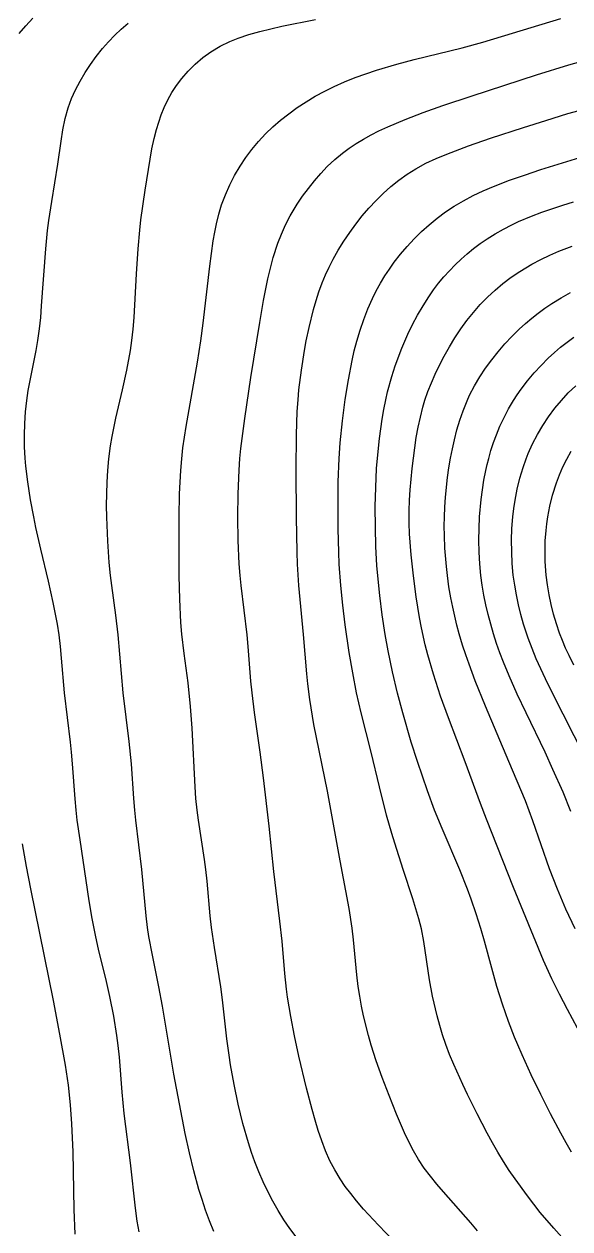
# Model space of a CAD drawing. Header units: metres. Extents: x 560466 to 562029, y 8123360 to 8125060.
# Drawn here: x 560820.7 to 560937, y 8124433.4 to 8124690.1 of the extents above; entities that cross this region are included whole.
import ezdxf

# ---------------------------------------------------------------- set-up
doc = ezdxf.new("R2010")
doc.units = ezdxf.units.M
doc.header["$MEASUREMENT"] = 0
doc.layers.add('Unknown_Line_Type', color=7, linetype='Continuous')

msp = doc.modelspace()

# ---------------------------------------------------------------- linework, layer by layer
at = {"layer": 'Unknown_Line_Type', "color": 18, "true_color": 0x000000}
for points in [[(560819.7, 8124688.02, 4165), (560821.1, 8124689.68, 4165), (560822.57, 8124691.29, 4165)], [(560861.17, 8124432.82, 4175), (560860.26, 8124435.06, 4175), (560859.42, 8124437.33, 4175), (560858.65, 8124439.61, 4175), (560857.99, 8124441.75, 4175), (560856.9, 8124445.7, 4175), (560855.95, 8124449.57, 4175), (560855.05, 8124453.72, 4175), (560853.81, 8124459.98, 4175), (560852.66, 8124466.33, 4175), (560850.19, 8124480.8, 4175), (560849.42, 8124484.94, 4175), (560848.07, 8124491.71, 4175), (560847.34, 8124495.63, 4175), (560847.03, 8124497.6, 4175), (560846.73, 8124500.06, 4175), (560845.83, 8124509.95, 4175), (560844.54, 8124520.44, 4175), (560844.32, 8124522.55, 4175), (560844.1, 8124525.03, 4175), (560843.59, 8124532.48, 4175), (560843.15, 8124537.22, 4175), (560841.85, 8124547.56, 4175), (560840.78, 8124559.95, 4175), (560840.26, 8124564.15, 4175), (560839.39, 8124570.45, 4175), (560839.13, 8124572.55, 4175), (560838.86, 8124575.32, 4175), (560838.55, 8124579.92, 4175), (560838.34, 8124585.01, 4175), (560838.31, 8124587.5, 4175), (560838.33, 8124589.99, 4175), (560838.4, 8124592.48, 4175), (560838.54, 8124594.96, 4175), (560838.76, 8124597.43, 4175), (560839.13, 8124600.18, 4175), (560839.48, 8124602.16, 4175), (560840.3, 8124606.1, 4175), (560841.69, 8124612.11, 4175), (560842.61, 8124616.29, 4175), (560843.39, 8124620.49, 4175), (560843.7, 8124622.61, 4175), (560843.97, 8124625.08, 4175), (560844.17, 8124627.56, 4175), (560844.7, 8124636.83, 4175), (560845.04, 8124642.2, 4175), (560845.39, 8124646.15, 4175), (560845.64, 8124648.32, 4175), (560846.51, 8124654.65, 4175), (560847.56, 8124661.3, 4175), (560847.97, 8124663.49, 4175), (560848.45, 8124665.66, 4175), (560848.95, 8124667.59, 4175), (560849.42, 8124669.18, 4175), (560849.95, 8124670.74, 4175), (560850.56, 8124672.26, 4175), (560851.35, 8124673.9, 4175), (560852.24, 8124675.47, 4175), (560853.23, 8124676.98, 4175), (560854.31, 8124678.43, 4175), (560855.7, 8124680.04, 4175), (560857.2, 8124681.53, 4175), (560858.81, 8124682.91, 4175), (560860.53, 8124684.16, 4175), (560862.49, 8124685.32, 4175), (560864.55, 8124686.32, 4175), (560866.37, 8124687.05, 4175), (560868.63, 8124687.81, 4175), (560870.95, 8124688.47, 4175), (560873.29, 8124689.05, 4175), (560875.66, 8124689.59, 4175), (560882.84, 8124691.04, 4175)], [(560879.13, 8124431.09, 4180), (560877.37, 8124433.43, 4180), (560876.11, 8124435.29, 4180), (560874.9, 8124437.26, 4180), (560873.76, 8124439.27, 4180), (560872.69, 8124441.31, 4180), (560871.69, 8124443.39, 4180), (560870.75, 8124445.5, 4180), (560869.89, 8124447.65, 4180), (560869.18, 8124449.65, 4180), (560868.52, 8124451.69, 4180), (560867.37, 8124455.81, 4180), (560866.36, 8124459.97, 4180), (560865.49, 8124464.13, 4180), (560864.73, 8124468.31, 4180), (560864.4, 8124470.4, 4180), (560863.92, 8124473.88, 4180), (560863.03, 8124482.15, 4180), (560862.67, 8124484.91, 4180), (560861.29, 8124493.35, 4180), (560860.67, 8124497.57, 4180), (560860.39, 8124500.03, 4180), (560859.71, 8124507.45, 4180), (560859.44, 8124509.92, 4180), (560859.15, 8124512.03, 4180), (560857.86, 8124520.46, 4180), (560857.59, 8124522.58, 4180), (560857.36, 8124525.05, 4180), (560857.18, 8124527.53, 4180), (560856.51, 8124540.08, 4180), (560856.2, 8124544.69, 4180), (560855.69, 8124549.72, 4180), (560854.86, 8124555.92, 4180), (560854.37, 8124560.06, 4180), (560854.16, 8124562.54, 4180), (560853.91, 8124567.52, 4180), (560853.79, 8124572.51, 4180), (560853.74, 8124580, 4180), (560853.77, 8124585, 4180), (560853.87, 8124589.99, 4180), (560854.11, 8124594.97, 4180), (560854.32, 8124597.45, 4180), (560854.59, 8124599.75, 4180), (560855.26, 8124604.32, 4180), (560857.68, 8124618.02, 4180), (560858.4, 8124622.6, 4180), (560858.88, 8124626.3, 4180), (560860.28, 8124638.46, 4180), (560861.03, 8124643.89, 4180), (560861.35, 8124645.71, 4180), (560861.72, 8124647.52, 4180), (560862.22, 8124649.55, 4180), (560862.83, 8124651.55, 4180), (560863.63, 8124653.7, 4180), (560864.55, 8124655.79, 4180), (560865.59, 8124657.83, 4180), (560866.74, 8124659.81, 4180), (560867.96, 8124661.62, 4180), (560869.27, 8124663.37, 4180), (560870.67, 8124665.05, 4180), (560872.16, 8124666.65, 4180), (560873.75, 8124668.17, 4180), (560875.4, 8124669.61, 4180), (560877.13, 8124670.97, 4180), (560878.92, 8124672.26, 4180), (560880.82, 8124673.5, 4180), (560882.77, 8124674.67, 4180), (560884.78, 8124675.76, 4180), (560886.82, 8124676.77, 4180), (560889.03, 8124677.75, 4180), (560891.28, 8124678.66, 4180), (560893.55, 8124679.49, 4180), (560895.86, 8124680.26, 4180), (560900.17, 8124681.53, 4180), (560903.87, 8124682.52, 4180), (560914.09, 8124684.99, 4180), (560918.52, 8124686.18, 4180), (560935.11, 8124691.23, 4180)], [(560845.24, 8124432.73, 4170), (560844.85, 8124435.03, 4170), (560844.46, 8124437.79, 4170), (560843.43, 8124447.44, 4170), (560842.07, 8124457.94, 4170), (560841.62, 8124462.52, 4170), (560841.05, 8124469.97, 4170), (560840.79, 8124472.44, 4170), (560840.52, 8124474.54, 4170), (560839.84, 8124478.71, 4170), (560839.01, 8124482.86, 4170), (560838.12, 8124486.73, 4170), (560836.67, 8124492.58, 4170), (560835.91, 8124495.91, 4170), (560835.23, 8124499.48, 4170), (560834.61, 8124503.28, 4170), (560832.65, 8124516.25, 4170), (560832.07, 8124520.44, 4170), (560831.83, 8124522.55, 4170), (560831.6, 8124525.02, 4170), (560831.06, 8124532.47, 4170), (560830.85, 8124534.95, 4170), (560830.62, 8124537.05, 4170), (560829.35, 8124547.55, 4170), (560828.71, 8124554.98, 4170), (560828.47, 8124557.46, 4170), (560828.17, 8124559.92, 4170), (560827.82, 8124562.22, 4170), (560826.93, 8124566.8, 4170), (560825.91, 8124571.36, 4170), (560824.29, 8124578.2, 4170), (560823.26, 8124582.77, 4170), (560822.78, 8124585.06, 4170), (560822.11, 8124588.72, 4170), (560821.51, 8124592.54, 4170), (560821.11, 8124595.87, 4170), (560820.96, 8124597.54, 4170), (560820.83, 8124600.01, 4170), (560820.8, 8124602.48, 4170), (560820.86, 8124604.95, 4170), (560821.02, 8124607.41, 4170), (560821.29, 8124609.86, 4170), (560821.62, 8124612, 4170), (560822.03, 8124614.13, 4170), (560823.33, 8124620.51, 4170), (560823.69, 8124622.65, 4170), (560824.02, 8124625.1, 4170), (560824.26, 8124627.57, 4170), (560824.46, 8124630.05, 4170), (560825.36, 8124642.17, 4170), (560825.74, 8124646.07, 4170), (560826, 8124648.18, 4170), (560826.62, 8124652.28, 4170), (560827.95, 8124660.22, 4170), (560828.63, 8124665.11, 4170), (560829.01, 8124667.53, 4170), (560829.48, 8124669.91, 4170), (560830.11, 8124672.24, 4170), (560830.82, 8124674.17, 4170), (560831.68, 8124676.06, 4170), (560832.65, 8124677.91, 4170), (560833.71, 8124679.71, 4170), (560834.87, 8124681.47, 4170), (560836.1, 8124683.18, 4170), (560837.41, 8124684.83, 4170), (560838.69, 8124686.28, 4170), (560840.04, 8124687.67, 4170), (560841.44, 8124689, 4170), (560842.91, 8124690.27, 4170)], [(560901.16, 8124429.05, 4185), (560896.26, 8124434.14, 4185), (560893.08, 8124437.59, 4185), (560891.55, 8124439.36, 4185), (560890.33, 8124440.88, 4185), (560889.17, 8124442.43, 4185), (560888.08, 8124444.03, 4185), (560886.93, 8124445.93, 4185), (560885.9, 8124447.89, 4185), (560884.98, 8124449.99, 4185), (560884.16, 8124452.14, 4185), (560883.42, 8124454.33, 4185), (560882.74, 8124456.55, 4185), (560882.11, 8124458.8, 4185), (560880.93, 8124463.32, 4185), (560879.3, 8124470.16, 4185), (560878.36, 8124474.5, 4185), (560877.56, 8124478.62, 4185), (560876.89, 8124482.75, 4185), (560876.66, 8124484.42, 4185), (560876.29, 8124487.77, 4185), (560875.69, 8124494.68, 4185), (560875.26, 8124498.91, 4185), (560873.97, 8124509.5, 4185), (560872.93, 8124519.16, 4185), (560871.77, 8124529.43, 4185), (560871.07, 8124534.96, 4185), (560869.85, 8124543.35, 4185), (560869.32, 8124547.55, 4185), (560869.08, 8124550.03, 4185), (560868.5, 8124557.47, 4185), (560868.27, 8124559.95, 4185), (560866.99, 8124570.45, 4185), (560866.78, 8124572.55, 4185), (560866.59, 8124575.04, 4185), (560866.37, 8124580.02, 4185), (560866.3, 8124585.01, 4185), (560866.34, 8124590, 4185), (560866.53, 8124594.98, 4185), (560866.71, 8124597.47, 4185), (560866.92, 8124599.61, 4185), (560867.17, 8124601.74, 4185), (560867.74, 8124606, 4185), (560869.04, 8124614.73, 4185), (560870.93, 8124626.46, 4185), (560871.75, 8124631.13, 4185), (560872.68, 8124635.78, 4185), (560873.21, 8124638.07, 4185), (560873.82, 8124640.34, 4185), (560874.8, 8124643.35, 4185), (560875.56, 8124645.33, 4185), (560876.4, 8124647.26, 4185), (560877.43, 8124649.23, 4185), (560878.94, 8124651.71, 4185), (560880.09, 8124653.4, 4185), (560881.31, 8124655.05, 4185), (560882.59, 8124656.65, 4185), (560883.93, 8124658.2, 4185), (560885.34, 8124659.69, 4185), (560886.92, 8124661.18, 4185), (560888.58, 8124662.57, 4185), (560890.02, 8124663.63, 4185), (560891.51, 8124664.62, 4185), (560893.08, 8124665.57, 4185), (560894.7, 8124666.46, 4185), (560896.35, 8124667.3, 4185), (560898.23, 8124668.17, 4185), (560901.93, 8124669.74, 4185), (560905.8, 8124671.21, 4185), (560909.95, 8124672.68, 4185), (560916.23, 8124674.79, 4185), (560929.93, 8124679.26, 4185), (560936.81, 8124681.38, 4185), (560941.43, 8124682.65, 4185)], [(560917.38, 8124432.98, 4190), (560915.93, 8124434.68, 4190), (560910.1, 8124441.25, 4190), (560908.68, 8124442.91, 4190), (560907.3, 8124444.6, 4190), (560906, 8124446.33, 4190), (560904.8, 8124448.12, 4190), (560903.72, 8124449.97, 4190), (560902.73, 8124451.88, 4190), (560901.81, 8124453.83, 4190), (560900.1, 8124457.82, 4190), (560898.51, 8124461.75, 4190), (560897.01, 8124465.59, 4190), (560895.75, 8124469.16, 4190), (560894.68, 8124472.54, 4190), (560894.1, 8124474.6, 4190), (560893.07, 8124478.75, 4190), (560892.63, 8124480.84, 4190), (560892.24, 8124482.93, 4190), (560891.91, 8124485.04, 4190), (560891.61, 8124487.51, 4190), (560890.91, 8124494.93, 4190), (560890.62, 8124497.4, 4190), (560889.98, 8124501.62, 4190), (560888.07, 8124511.8, 4190), (560885.37, 8124526.64, 4190), (560882.49, 8124540.83, 4190), (560881.59, 8124546.15, 4190), (560881.16, 8124549.47, 4190), (560880.95, 8124551.61, 4190), (560880.27, 8124559.97, 4190), (560879.29, 8124570.43, 4190), (560879, 8124575.02, 4190), (560878.9, 8124577.51, 4190), (560878.75, 8124585.01, 4190), (560878.7, 8124595.03, 4190), (560878.76, 8124602.54, 4190), (560878.94, 8124607.54, 4190), (560879.11, 8124610.03, 4190), (560879.3, 8124612.13, 4190), (560879.82, 8124616.33, 4190), (560880.48, 8124620.5, 4190), (560880.87, 8124622.58, 4190), (560881.46, 8124625.38, 4190), (560882.39, 8124629.24, 4190), (560882.94, 8124631.15, 4190), (560883.55, 8124633.04, 4190), (560884.24, 8124634.91, 4190), (560884.96, 8124636.62, 4190), (560885.74, 8124638.3, 4190), (560886.58, 8124639.94, 4190), (560887.68, 8124641.89, 4190), (560888.86, 8124643.79, 4190), (560890.11, 8124645.65, 4190), (560891.43, 8124647.46, 4190), (560892.79, 8124649.18, 4190), (560894.22, 8124650.85, 4190), (560895.72, 8124652.45, 4190), (560897.28, 8124653.99, 4190), (560898.91, 8124655.44, 4190), (560900.6, 8124656.81, 4190), (560902.37, 8124658.08, 4190), (560904.2, 8124659.24, 4190), (560906.34, 8124660.39, 4190), (560908.54, 8124661.43, 4190), (560910.8, 8124662.37, 4190), (560915.42, 8124664.1, 4190), (560920.1, 8124665.72, 4190), (560927.17, 8124668.04, 4190), (560931.89, 8124669.55, 4190), (560936.63, 8124670.99, 4190), (560941.41, 8124672.29, 4190)], [(560936.55, 8124430.22, 4195), (560933.58, 8124433.49, 4195), (560930.72, 8124436.89, 4195), (560927.98, 8124440.4, 4195), (560925.36, 8124444, 4195), (560924.1, 8124445.83, 4195), (560922.89, 8124447.7, 4195), (560921.69, 8124449.68, 4195), (560920.53, 8124451.7, 4195), (560919.41, 8124453.74, 4195), (560917.26, 8124457.86, 4195), (560915.19, 8124462.03, 4195), (560914.19, 8124464.13, 4195), (560912.28, 8124468.36, 4195), (560911.4, 8124470.5, 4195), (560910.59, 8124472.67, 4195), (560909.92, 8124474.69, 4195), (560909.31, 8124476.73, 4195), (560908.75, 8124478.79, 4195), (560907.79, 8124482.95, 4195), (560907.15, 8124486.41, 4195), (560905.92, 8124494.57, 4195), (560905.38, 8124497.28, 4195), (560904.85, 8124499.43, 4195), (560904.24, 8124501.56, 4195), (560903.58, 8124503.68, 4195), (560901.5, 8124509.96, 4195), (560899.71, 8124515.58, 4195), (560899.1, 8124517.58, 4195), (560897.98, 8124521.54, 4195), (560896.45, 8124527.52, 4195), (560894.66, 8124534.94, 4195), (560892.56, 8124543.34, 4195), (560891.59, 8124547.56, 4195), (560890.75, 8124551.86, 4195), (560890.02, 8124556.18, 4195), (560889.17, 8124562.08, 4195), (560888.64, 8124566.25, 4195), (560888.2, 8124570.43, 4195), (560887.88, 8124575.02, 4195), (560887.77, 8124577.52, 4195), (560887.66, 8124582.52, 4195), (560887.64, 8124587.52, 4195), (560887.69, 8124592.53, 4195), (560887.88, 8124597.53, 4195), (560888.11, 8124600.87, 4195), (560888.58, 8124605.5, 4195), (560889.17, 8124610.08, 4195), (560889.83, 8124614.26, 4195), (560890.62, 8124618.41, 4195), (560891.09, 8124620.47, 4195), (560891.61, 8124622.51, 4195), (560892.31, 8124624.83, 4195), (560893.1, 8124627.13, 4195), (560893.98, 8124629.39, 4195), (560894.95, 8124631.6, 4195), (560895.78, 8124633.25, 4195), (560896.67, 8124634.87, 4195), (560897.59, 8124636.39, 4195), (560898.57, 8124637.87, 4195), (560899.61, 8124639.31, 4195), (560900.96, 8124641.04, 4195), (560902.39, 8124642.7, 4195), (560903.88, 8124644.31, 4195), (560905.44, 8124645.85, 4195), (560907.07, 8124647.32, 4195), (560908.77, 8124648.71, 4195), (560910.54, 8124650.03, 4195), (560912.36, 8124651.25, 4195), (560914.35, 8124652.43, 4195), (560916.39, 8124653.52, 4195), (560918.54, 8124654.54, 4195), (560920.73, 8124655.48, 4195), (560924.18, 8124656.8, 4195), (560927.33, 8124657.9, 4195), (560930.81, 8124659.04, 4195), (560939.19, 8124661.6, 4195)], [(560937.4, 8124449.74, 4200), (560936.22, 8124451.73, 4200), (560935.09, 8124453.76, 4200), (560932.91, 8124457.86, 4200), (560930.81, 8124462.02, 4200), (560928.78, 8124466.21, 4200), (560926.84, 8124470.44, 4200), (560925.92, 8124472.57, 4200), (560925.25, 8124474.22, 4200), (560923.97, 8124477.53, 4200), (560922.69, 8124481.21, 4200), (560921.49, 8124485.03, 4200), (560920.38, 8124488.88, 4200), (560918.83, 8124494.63, 4200), (560918.04, 8124497.38, 4200), (560917.06, 8124500.48, 4200), (560915.99, 8124503.62, 4200), (560915.22, 8124505.72, 4200), (560913.56, 8124509.88, 4200), (560909.81, 8124518.65, 4200), (560908.22, 8124522.59, 4200), (560906.69, 8124526.7, 4200), (560904.56, 8124532.93, 4200), (560903.24, 8124537.09, 4200), (560901.44, 8124543.33, 4200), (560900.33, 8124547.52, 4200), (560899.25, 8124552.04, 4200), (560898.31, 8124556.51, 4200), (560897.68, 8124560.03, 4200), (560897.04, 8124564.18, 4200), (560896.52, 8124568.34, 4200), (560896.09, 8124572.52, 4200), (560895.92, 8124574.72, 4200), (560895.7, 8124578.77, 4200), (560895.58, 8124582.82, 4200), (560895.56, 8124587.24, 4200), (560895.66, 8124591.29, 4200), (560895.86, 8124595.34, 4200), (560896.03, 8124597.55, 4200), (560896.46, 8124601.73, 4200), (560897.04, 8124605.89, 4200), (560897.39, 8124607.96, 4200), (560897.8, 8124610.02, 4200), (560898.18, 8124611.69, 4200), (560899.08, 8124615, 4200), (560899.81, 8124617.25, 4200), (560901.22, 8124621.02, 4200), (560902.5, 8124623.98, 4200), (560903.5, 8124626.04, 4200), (560904.59, 8124628.07, 4200), (560905.74, 8124630.04, 4200), (560906.97, 8124631.97, 4200), (560908, 8124633.43, 4200), (560909.07, 8124634.85, 4200), (560910.19, 8124636.2, 4200), (560911.36, 8124637.5, 4200), (560912.57, 8124638.76, 4200), (560913.84, 8124639.97, 4200), (560915.15, 8124641.13, 4200), (560916.51, 8124642.23, 4200), (560917.94, 8124643.3, 4200), (560919.4, 8124644.3, 4200), (560921.13, 8124645.37, 4200), (560922.89, 8124646.38, 4200), (560924.7, 8124647.31, 4200), (560926.11, 8124647.98, 4200), (560928.84, 8124649.15, 4200), (560931.05, 8124649.98, 4200), (560935.54, 8124651.48, 4200), (560937.81, 8124652.17, 4200)], [(560939.69, 8124474.16, 4205), (560936.5, 8124480.09, 4205), (560934.79, 8124483.38, 4205), (560933.16, 8124486.67, 4205), (560931.4, 8124490.57, 4205), (560925.01, 8124506.1, 4205), (560919.27, 8124520.63, 4205), (560917.97, 8124524.03, 4205), (560914.74, 8124532.85, 4205), (560911.14, 8124542.28, 4205), (560909.47, 8124546.88, 4205), (560907.94, 8124551.52, 4205), (560906.74, 8124555.67, 4205), (560906.2, 8124557.77, 4205), (560905.39, 8124561.39, 4205), (560904.97, 8124563.6, 4205), (560904.26, 8124568.04, 4205), (560903.68, 8124572.51, 4205), (560903.2, 8124576.99, 4205), (560902.87, 8124581.48, 4205), (560902.78, 8124583.73, 4205), (560902.78, 8124586.36, 4205), (560902.85, 8124588.61, 4205), (560902.99, 8124590.85, 4205), (560903.4, 8124595.34, 4205), (560903.97, 8124599.78, 4205), (560904.31, 8124601.98, 4205), (560904.71, 8124604.16, 4205), (560905.18, 8124606.33, 4205), (560905.72, 8124608.47, 4205), (560906.15, 8124609.9, 4205), (560906.8, 8124611.77, 4205), (560907.52, 8124613.61, 4205), (560908.32, 8124615.45, 4205), (560909.18, 8124617.27, 4205), (560910.23, 8124619.29, 4205), (560911.35, 8124621.27, 4205), (560912.54, 8124623.21, 4205), (560913.8, 8124625.1, 4205), (560915.11, 8124626.9, 4205), (560916.5, 8124628.63, 4205), (560917.95, 8124630.28, 4205), (560919.47, 8124631.86, 4205), (560921.08, 8124633.35, 4205), (560922.75, 8124634.77, 4205), (560924.52, 8124636.11, 4205), (560926.35, 8124637.35, 4205), (560927.63, 8124638.15, 4205), (560928.95, 8124638.9, 4205), (560930.82, 8124639.88, 4205), (560932.73, 8124640.79, 4205), (560934.68, 8124641.64, 4205), (560937.54, 8124642.77, 4205)], [(560938.17, 8124497.28, 4210), (560936.2, 8124501.48, 4210), (560934.38, 8124505.76, 4210), (560932.69, 8124510.09, 4210), (560929.14, 8124520.3, 4210), (560927.55, 8124524.53, 4210), (560924.06, 8124532.98, 4210), (560919.04, 8124544.72, 4210), (560916.86, 8124550.15, 4210), (560915.54, 8124553.68, 4210), (560914.83, 8124555.7, 4210), (560914.17, 8124557.73, 4210), (560913.46, 8124560.11, 4210), (560912.95, 8124562, 4210), (560912.06, 8124565.84, 4210), (560911.67, 8124567.8, 4210), (560911.27, 8124570.18, 4210), (560910.93, 8124572.56, 4210), (560910.71, 8124574.51, 4210), (560910.41, 8124578.43, 4210), (560910.3, 8124581.12, 4210), (560910.28, 8124583.09, 4210), (560910.3, 8124585.05, 4210), (560910.39, 8124587.15, 4210), (560910.54, 8124589.24, 4210), (560910.98, 8124593.42, 4210), (560911.27, 8124595.5, 4210), (560911.62, 8124597.57, 4210), (560911.99, 8124599.54, 4210), (560912.43, 8124601.5, 4210), (560912.97, 8124603.59, 4210), (560913.58, 8124605.65, 4210), (560914.27, 8124607.68, 4210), (560915.12, 8124609.81, 4210), (560915.67, 8124611.01, 4210), (560916.7, 8124612.99, 4210), (560917.83, 8124614.89, 4210), (560919.06, 8124616.74, 4210), (560920.37, 8124618.53, 4210), (560921.75, 8124620.24, 4210), (560923.19, 8124621.91, 4210), (560924.69, 8124623.51, 4210), (560926.26, 8124625.06, 4210), (560927.56, 8124626.25, 4210), (560928.9, 8124627.4, 4210), (560930.29, 8124628.5, 4210), (560931.71, 8124629.55, 4210), (560933.17, 8124630.54, 4210), (560935.15, 8124631.75, 4210), (560937.18, 8124632.86, 4210)], [(560937.25, 8124522.3, 4215), (560935.57, 8124526.39, 4215), (560933.43, 8124531.24, 4215), (560931.74, 8124534.91, 4215), (560927.7, 8124543.3, 4215), (560925.82, 8124547.31, 4215), (560924.11, 8124551.17, 4215), (560922.91, 8124554.08, 4215), (560922.14, 8124556.09, 4215), (560921.42, 8124558.1, 4215), (560920.76, 8124560.14, 4215), (560920.16, 8124562.18, 4215), (560919.62, 8124564.24, 4215), (560919.14, 8124566.31, 4215), (560918.72, 8124568.4, 4215), (560918.36, 8124570.49, 4215), (560918.07, 8124572.6, 4215), (560917.84, 8124575.08, 4215), (560917.7, 8124577.57, 4215), (560917.65, 8124580.07, 4215), (560917.68, 8124582.57, 4215), (560917.8, 8124585.06, 4215), (560918.13, 8124588.8, 4215), (560918.4, 8124590.85, 4215), (560918.72, 8124592.88, 4215), (560919.11, 8124594.91, 4215), (560919.4, 8124596.21, 4215), (560919.73, 8124597.5, 4215), (560920.22, 8124599.2, 4215), (560920.77, 8124600.88, 4215), (560921.38, 8124602.54, 4215), (560922.14, 8124604.4, 4215), (560923.01, 8124606.27, 4215), (560923.96, 8124608.09, 4215), (560925, 8124609.86, 4215), (560925.8, 8124611.09, 4215), (560926.65, 8124612.3, 4215), (560927.99, 8124614.04, 4215), (560929.4, 8124615.72, 4215), (560930.89, 8124617.34, 4215), (560932.44, 8124618.89, 4215), (560933.73, 8124620.08, 4215), (560935.06, 8124621.22, 4215), (560936.44, 8124622.31, 4215), (560937.86, 8124623.33, 4215)], [(560940.19, 8124533.91, 4220), (560933.35, 8124547.47, 4220), (560931.83, 8124550.57, 4220), (560929.87, 8124554.84, 4220), (560928.97, 8124557, 4220), (560928.14, 8124559.19, 4220), (560927.15, 8124562.23, 4220), (560926.58, 8124564.28, 4220), (560926.08, 8124566.35, 4220), (560925.64, 8124568.43, 4220), (560925.27, 8124570.52, 4220), (560924.98, 8124572.63, 4220), (560924.75, 8124575.11, 4220), (560924.63, 8124577.6, 4220), (560924.61, 8124580.09, 4220), (560924.69, 8124582.58, 4220), (560924.87, 8124585.07, 4220), (560925.08, 8124586.86, 4220), (560925.36, 8124588.64, 4220), (560925.82, 8124590.99, 4220), (560926.38, 8124593.31, 4220), (560927.05, 8124595.59, 4220), (560927.69, 8124597.42, 4220), (560928.13, 8124598.54, 4220), (560929.07, 8124600.61, 4220), (560930.11, 8124602.6, 4220), (560931.26, 8124604.54, 4220), (560932.5, 8124606.41, 4220), (560933.82, 8124608.19, 4220), (560935.22, 8124609.89, 4220), (560936.7, 8124611.49, 4220), (560938.27, 8124613, 4220)], [(560937.86, 8124553.5, 4225), (560936.85, 8124555.55, 4225), (560936.13, 8124557.11, 4225), (560935.46, 8124558.69, 4225), (560934.84, 8124560.29, 4225), (560934.16, 8124562.3, 4225), (560933.57, 8124564.33, 4225), (560933.05, 8124566.39, 4225), (560932.61, 8124568.46, 4225), (560932.25, 8124570.55, 4225), (560931.98, 8124572.66, 4225), (560931.79, 8124575.58, 4225), (560931.75, 8124577.77, 4225), (560931.8, 8124579.96, 4225), (560931.95, 8124582.15, 4225), (560932.11, 8124583.6, 4225), (560932.32, 8124585.05, 4225), (560932.78, 8124587.37, 4225), (560933.36, 8124589.66, 4225), (560934.19, 8124592.29, 4225), (560934.84, 8124594.02, 4225), (560935.56, 8124595.71, 4225), (560936.37, 8124597.37, 4225), (560937.31, 8124599.03, 4225)], [(560831.59, 8124432.22, 4165), (560831.4, 8124437.5, 4165), (560831.15, 8124449.77, 4165), (560830.92, 8124455.72, 4165), (560830.63, 8124459.8, 4165), (560830.16, 8124464.01, 4165), (560829.53, 8124468.26, 4165), (560828.37, 8124474.88, 4165), (560826.97, 8124482.03, 4165), (560822.18, 8124505.83, 4165), (560821.27, 8124510.6, 4165), (560820.42, 8124515.37, 4165)]]:
    msp.add_polyline3d(points, dxfattribs=at)

doc.saveas('drawing.dxf')
